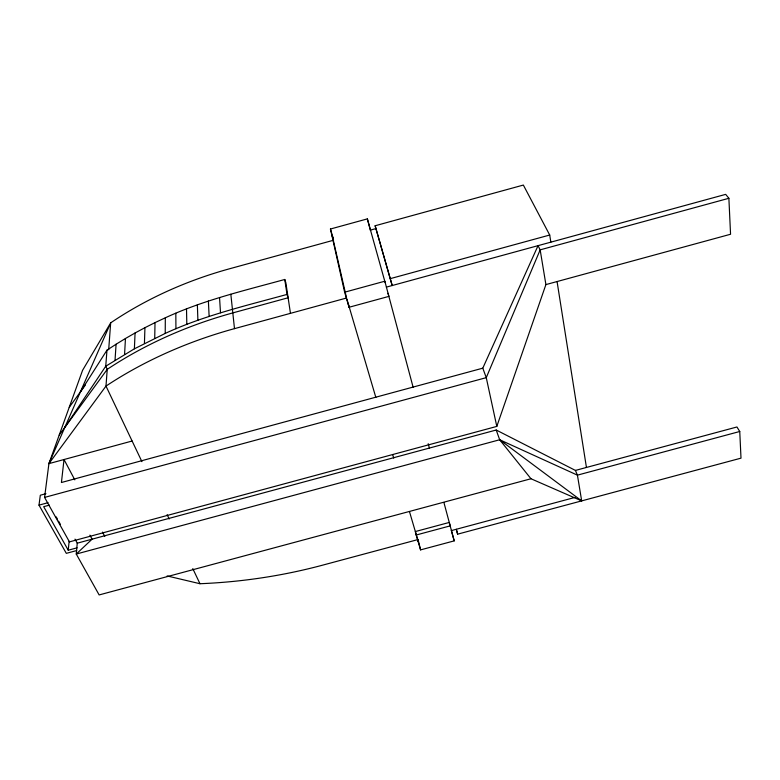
<?xml version="1.0" encoding="UTF-8"?>
<svg xmlns="http://www.w3.org/2000/svg" width="780" height="780" viewBox="0 0 780 780"><rect width="100%" height="100%" fill="white"/><g stroke="black" fill="none" stroke-linecap="round" stroke-linejoin="round"><path stroke-width="1.17" d="M64.769 427.479L105.748 366.22L134.384 348.816L165.224 333.411L165.321 317.801C203.405 300.144 244.481 290.55 284.768 279.474L285.86 282.789L290.462 313.336M154.723 338.305L155.015 322.627L165.321 317.801M144.436 343.444L144.934 327.688L155.015 322.627M134.384 348.816L135.067 332.982L144.934 327.688M124.576 354.403L125.453 338.5L135.067 332.982M115.031 360.214L116.084 344.224L125.453 338.5M108.683 349.772L110.672 322.861A323.505 237.998 -9.3 0 1 229.759 268.72L333.548 240.23L332.299 235.96L346.564 298.009L234.487 328.643A345.413 242.385 -9.6 0 0 105.992 386.081L48.916 463.632L44.577 497.416L69.449 541.876L496.802 426.406L545.902 284.593L540.16 249.853L538.044 245.661L482.791 368.17L486.262 377.656L496.802 426.406M116.084 344.224L106.977 350.161L105.748 366.22L107.231 369.359L105.992 386.081L141.921 461.633M77.249 543.182L76.264 554.044L99.138 594.935L530.975 478.754L581.685 500.906L577.424 475.147L575.425 470.418L496.207 430.014L77.249 543.182L75.007 539.136M77.093 547.823L68.24 550.212L69.127 541.3M76.684 550.553L66.319 553.351L39 505.148L40.316 495.222L45.932 493.701M48.916 463.632L82.573 370.315L110.672 322.861L48.916 463.632L132.112 441.022M80.35 391.979L106.977 350.161M69.235 407.306L85.254 385.213M59.202 435.103L107.231 369.359A339.661 241.371 -9.6 0 1 233.239 312.79L288.122 297.765L287.011 294.421L284.768 279.474M165.224 333.411C204.077 315.481 245.934 305.702 287.011 294.421M388.021 293.29L388.889 296.39L349.069 307.261L344.633 292.198L330.447 229.018L367.36 218.878L385.174 282.643M375.131 225.761L392.194 285.529L375.131 225.761L523.351 185.065L549.715 235.034L550.846 242.161M370.402 230.11L376.252 228.501M390.38 278.616L549.715 235.034M344.633 292.198L384.832 281.209L413.137 387.299M386.373 287.118L725.673 194.366L728.881 198.286L730.558 234.253L545.902 284.593M728.881 198.286L540.16 249.853L486.262 377.656L44.577 497.416M482.791 368.17L61.425 482.508L64.018 459.527L74.802 479.846M39 505.148L48.067 502.691M49.403 505.128L43.69 506.678L68.24 550.212M456.339 529.562L457.636 534.163L741 458.152L739.752 431.496L577.424 475.147L499.678 439.754L76.264 554.044L92.089 539.175L89.905 535.129M575.425 470.418L736.944 426.982L739.752 431.496M416.188 535.012L450.197 525.876L449.251 522.454L415.35 531.55L416.188 535.012L420.576 549.89L454.204 540.871L443.908 502.476M417.729 539.633L322.852 565.1A517.9 463.69 7.9 0 1 199.972 583.723L167.125 575.942M451.425 530.585L575.006 497.416M496.207 430.014L499.678 439.754L581.685 500.906M499.678 439.754L530.975 478.754M56.209 516.886L57.389 519.002M58.578 521.118L60.352 524.297M102.521 532.116L104.783 536.367M167.125 514.654L169.182 518.973M192.787 568.61L199.972 583.723M346.866 299.023L375.843 397.43M392.681 454.574L393.715 458.075M409.51 511.729L418.402 541.905L417.885 539.507M330.447 229.018L333.489 239.431M451.318 530.439L454.204 540.871M428.21 443.713L429.468 448.412M367.36 218.878L370.481 230.529M456.349 529.269L457.636 534.163M418.031 539.37L420.576 549.89M348.368 304.122L349.069 307.261M557.086 281.668L586.443 467.454M234.487 328.643L230.831 294.255M219.541 297.502L220.506 312.78M208.387 301.031L209.128 316.368M197.369 304.824L197.896 320.229M186.508 308.89L186.82 324.363M175.822 313.219L175.929 328.76"/></g></svg>
